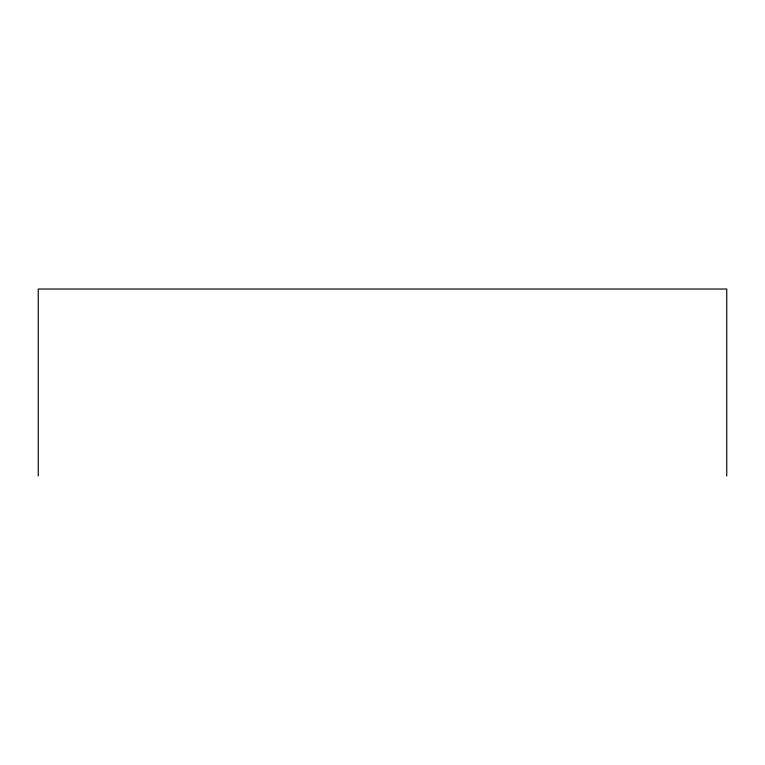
<?xml version="1.0" encoding="UTF-8"?>
<svg xmlns="http://www.w3.org/2000/svg" width="765" height="765" viewBox="0 0 765 765"><rect width="100%" height="100%" fill="white"/><g stroke="black" fill="none" stroke-linecap="round" stroke-linejoin="round"><path stroke-width="1.15" d="M726.75 475.973L726.75 289.027L38.25 289.027L38.25 475.973"/></g></svg>
